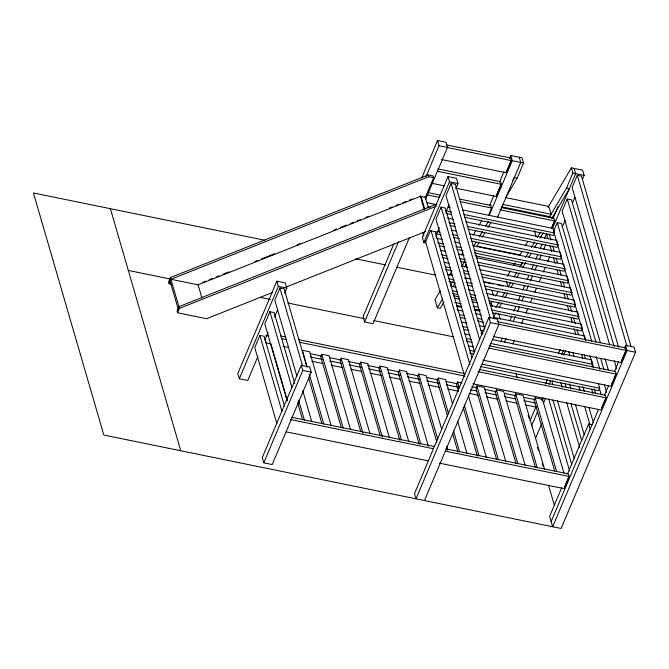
<?xml version="1.0" encoding="UTF-8"?>
<svg xmlns="http://www.w3.org/2000/svg" width="669" height="669" viewBox="0 0 669 669"><rect width="100%" height="100%" fill="white"/><g stroke="black" fill="none" stroke-linecap="round" stroke-linejoin="round"><path stroke-width="1" d="M433.646 177.703L428.72 176.691L170.938 279.274L198.116 284.827L420.408 196.368L425.342 197.372L433.646 177.703L433.144 175.972L428.219 174.96L170.436 277.543L168.588 281.917L169.09 283.648L171.105 284.066M170.762 278.672L169.943 280.612L178.255 309.22L179.083 307.28M169.09 283.648L170.118 281.223M178.079 308.618L177.059 311.052L177.561 312.783L206.579 318.712L272.45 292.504M177.561 312.783L179.409 308.409L170.436 277.543M284.751 292.905L286.784 288.088L285.27 282.887L276.815 281.164L237.804 373.528L239.31 378.729L247.764 380.46L257.925 356.401M239.31 378.729L278.329 286.365L276.815 281.164M284.459 406.183L264.138 336.273L259.907 335.412L254.772 347.562L276.841 423.46M294.761 383.479L274.148 312.574L269.916 311.712L264.782 323.863L287.143 400.764M306.803 366.771L284.158 288.874L279.926 288.013L274.8 300.164L296.86 376.062M264.832 340.044L268.085 332.351M274.591 316.955L277.844 309.262M301.267 365.257L262.248 457.629L263.762 462.831L272.216 464.554L311.236 372.19L309.722 366.988L301.267 365.257L302.781 370.459L263.762 462.831M350.531 429.515L329.081 355.732L321.756 354.236L320.727 356.669L341.307 427.458M369.932 433.479L348.482 359.696L341.157 358.199L340.128 360.633L360.708 431.421M393.824 243.968L363.075 316.755L364.588 321.956L373.043 323.687L409.453 237.487M421.738 177.879L437.518 140.532L445.972 142.254L447.486 147.456L425.635 199.178M364.588 321.956L398.573 241.509M426.086 176.382L439.031 145.733L437.518 140.532M389.333 437.442L367.883 363.66L360.558 362.163L359.529 364.597L380.109 435.385M455.94 188.323L457.972 183.523L456.459 178.322L448.004 176.599L422.331 237.361L423.845 242.571L425.258 242.855L430.393 230.705L436.029 231.85L435.293 233.59M423.845 242.571L449.518 181.801L448.004 176.599M482.148 334.634L445.328 208.009L441.105 207.147L435.971 219.298L474.522 351.902M494.475 318.912L455.346 184.31L451.115 183.448L445.98 195.599L484.824 329.207M408.734 441.406L387.284 367.624L379.959 366.127L378.93 368.56L399.803 440.344M435.678 236.299L439.324 227.661M445.813 212.307L449.05 204.63M428.419 446.365L406.685 371.588L399.36 370.091L398.331 372.524L419.195 444.308M489.516 205.818L493.931 195.373M499.542 182.085L503.958 171.64M509.569 158.344L510.773 155.492L522.046 157.8L523.559 163.002L517.196 178.046L505.513 197.832M441.732 429.389L426.078 375.552L418.761 374.055L417.732 376.488L436.857 442.293M496.641 194.813L500.37 185.974M506.65 171.113L510.756 161.396M437.852 168.889L500.629 181.709L501.382 184.31L496.247 196.469L455.748 188.19M446.85 144.981L510.639 158.009L511.392 160.61L506.257 172.769L441.456 159.523M510.773 155.492L512.287 160.694L489.181 215.393L488.93 214.523L491.498 208.444L490.494 204.973M452.436 403.449L445.479 379.515L438.153 378.018L437.133 380.452L447.561 416.344M462.137 382.919L457.554 381.982L456.534 384.416L458.558 391.39M488.939 317.399L414.496 493.622L416.009 498.823L490.452 322.6L488.939 317.399L497.393 319.121L498.907 324.323L424.464 500.554M522.397 262.766L521.368 265.2L475.082 255.742M505.731 461.225L484.281 387.443L476.955 385.946L475.927 388.38L496.507 459.168M505.53 197.606L548.797 206.445L551.064 214.247L550.035 216.681L501.742 206.813M500.939 341.8L502.553 337.97M509.837 320.727L511.86 315.944M513.884 311.152L515.908 306.369M518.333 300.615L520.357 295.832M522.782 290.078L524.805 285.295M527.239 279.55L528.853 275.72M531.688 269.013L533.711 264.222M535.735 259.43L537.759 254.646M540.184 248.901L542.208 244.11M544.633 238.365L546.657 233.573M553.129 218.253L557.988 206.754M548.973 217.793L566.509 188.123L572.865 173.07L571.351 167.869L582.615 170.177L584.129 175.378L582.515 179.208M551.515 227.928L554.124 221.748M551.607 228.438L554.768 220.962L554.007 218.362L501.106 207.557M504.476 342.219L506.09 338.38M513.374 321.145L515.398 316.353M517.421 311.57L519.445 306.778M521.87 301.033L523.894 296.242M526.319 290.497L528.343 285.705M530.366 280.921L532.39 276.13M534.815 270.385L536.839 265.593M539.264 259.848L541.288 255.056M543.721 249.311L545.737 244.519M552.619 228.238L575.683 173.647L574.169 168.446M553.706 231.106L557.26 222.693L561.483 223.555L596.012 342.327M614.15 346.575L571.493 199.855L567.27 198.994L562.136 211.145L600.436 342.888M631.118 346.826L581.503 176.156L577.28 175.295L572.146 187.445L618.566 347.136M462.455 209.932L553.28 228.48L554.593 232.996L553.564 235.421L464.779 217.283M512.922 343.941L514.545 340.111M521.419 323.829L523.442 319.038M525.876 313.293L527.9 308.501M530.325 302.756L532.348 297.973M534.774 292.219L536.387 288.389M539.222 281.691L541.246 276.899M543.27 272.107L545.294 267.324M547.719 261.571L549.742 256.787M562.286 227.092L565.113 220.394M572.396 203.15L574.83 197.405M525.132 465.189L503.682 391.407L496.356 389.91L495.328 392.343L515.908 463.132M465.925 221.865L556.75 240.422L558.063 244.929L557.034 247.363L468.25 229.224M469.395 233.807L560.221 252.364L561.534 256.871L560.505 259.304L471.72 241.166M472.866 245.749L563.691 264.305L565.004 268.813L563.975 271.246L474.17 252.899M544.533 469.153L523.083 395.371L515.757 393.874L514.729 396.307L535.309 467.096M476.345 257.69L567.161 276.247L568.474 280.754L567.446 283.179L478.67 265.041M479.815 269.624L570.64 288.18L571.945 292.688L570.916 295.121L482.14 276.983M563.934 473.117L542.484 399.334L535.158 397.838L534.13 400.271L554.71 471.06M483.286 281.565L574.111 300.122L575.415 304.629L574.395 307.063L485.61 288.924M530.057 420.692L536.153 406.267M545.503 384.131L547.535 379.323M558.506 353.341L560.137 349.494M541.639 399.87L542.425 397.996M531.571 425.894L537.667 411.468M542.141 400.882L543.362 397.996M549.048 384.524L550.671 380.678M561.651 354.695L563.683 349.887M486.756 293.507L577.581 312.063L578.886 316.571L577.865 319.004L489.081 300.866M543.337 403.474L545.319 398.799M552.954 380.703L552.168 382.576L552.745 384.575M563.758 355.139L565.731 350.464M535.551 438.212L541.647 423.778M490.226 305.449L581.052 324.005L582.365 328.512L581.336 330.938L492.551 312.799M591.747 366.763L592.776 364.329L591.463 359.822L492.476 339.601M598.404 383.697L599.717 388.212L598.688 390.637L480.309 366.453M561.826 487.475L549.634 516.343L552.653 526.746L627.096 350.514L625.582 345.313L634.036 347.044L635.55 352.245L561.107 528.468L103.829 435.051L33.45 192.973L264.765 240.23M567.513 474.003L588.645 423.97L592.408 424.74M564.502 486.99L568.608 477.273M445.889 448.84L568.491 473.886L569.244 476.487L564.118 488.638L439.466 463.174M551.147 521.544L598.479 409.487M604.55 395.12L608.589 385.536M614.66 371.17L618.708 361.594M624.369 348.189L625.582 345.313M601.439 408.333L605.545 398.607M611.826 383.747L615.555 374.908M621.459 360.934L625.565 351.208M479.272 369.455L605.428 395.228L606.181 397.829L601.046 409.98L472.858 383.797M489.282 345.756L615.438 371.529L616.191 374.13L611.065 386.281L482.867 360.089M497.259 321.638L625.448 347.83L626.209 350.431L621.075 362.581L493.898 336.599M440.286 290.798L434.992 299.762L437.342 307.84L440.16 308.417L443.873 302.129M449.292 275.561L451.943 271.079M461.476 254.939L463.073 252.255M473.134 235.22L475.784 230.738M478.962 225.353L481.613 220.87M437.342 307.84L442.652 298.851M450.622 285.362L452.746 281.766M461.777 266.488L464.437 261.989M473.468 246.702L476.127 242.211M479.313 236.818L482.5 231.415M485.694 226.022L488.345 221.531M512.789 180.17L514.386 177.469L517.196 178.046M452.913 286.842L455.037 283.246M464.595 267.056L466.193 264.364M476.821 246.384L478.945 242.78M482.132 237.386L484.791 232.896M487.977 227.502L491.163 222.108M490.82 304.136L492.409 301.451M495.587 296.074L498.238 291.592M507.244 276.347L510.422 270.97M513.6 265.593L515.197 262.9M519.964 254.83L522.079 251.243M525.257 245.866L527.908 241.384M548.036 207.315L571.351 167.869M495.838 307.707L499.024 302.313M502.218 296.911L504.869 292.42M510.715 282.527L508.055 287.026L506.358 281.172M513.901 277.133L516.56 272.634M519.746 267.24L522.405 262.75M525.591 257.356L528.251 252.857M531.437 247.463L534.623 242.069M537.282 237.57L540.468 232.176M493.346 317.273L495.997 312.774M499.191 307.38L501.842 302.881M505.028 297.488L507.687 292.997M510.873 287.603L513.533 283.104M516.719 277.71L519.378 273.211M522.564 267.817L525.75 262.424M528.945 257.03L531.069 253.434M534.79 247.137L536.914 243.541M540.1 238.147L543.287 232.753M551.791 218.37L569.319 188.7L566.509 188.123M202.791 282.293L205.701 281.131M209.389 279.667L212.29 278.513M216.162 276.966L219.064 275.812M222.928 274.273L225.829 273.119M226.089 273.019L228.999 271.857M254.847 261.579L257.749 260.417M261.612 258.878L264.514 257.724M264.916 257.565L267.826 256.411M268.386 256.185L271.288 255.031M271.714 254.864L274.625 253.702M296.952 244.821L299.863 243.658M333.839 230.144L336.75 228.982M340.63 227.435L343.548 226.281M343.824 226.164L346.726 225.01M350.598 223.471L353.5 222.317M357.363 220.778L360.265 219.624M365.876 217.392L368.786 216.238M389.283 208.076L392.185 206.922M395.964 205.416L398.958 204.229M402.763 202.715L405.723 201.536M409.553 200.014L412.497 198.844M178.907 306.67L436.681 204.095M179.409 308.409L436.221 206.211M286.014 287.101L425.501 231.599M439.031 145.733L447.486 147.456M512.287 160.694L523.559 163.002M572.865 173.07L584.129 175.378M447.603 147.581L511.392 160.61M437.593 171.281L501.382 184.31M449.518 181.801L457.972 183.523M431.446 183.231L444.609 185.915M502.762 204.38L551.064 214.247M427.851 192.588L440.06 195.08M459.386 199.028L490.929 205.475M427.591 194.98L439.801 197.472M460.147 201.628L491.682 208.076M499.827 209.74L554.768 220.962M426.738 202.632L436.941 204.714M448.171 207.014L450.212 207.423M428.051 207.139L430.092 207.557M445.395 210.685L451.525 211.939M463.768 214.44L554.593 232.996M446.415 213.528L451.516 214.573M447.561 218.119L453.682 219.365M448.866 222.626L454.995 223.872M467.238 226.373L558.063 244.929M449.886 225.47L454.987 226.515M451.031 230.052L456.133 231.098M437.033 231.441L440.093 232.059M452.344 234.56L457.445 235.605M470.708 238.315L561.534 256.871M436.004 233.866L441.105 234.911M453.356 237.411L459.478 238.666M476.855 246.125L520.122 254.964M436.129 238.239L442.251 239.494M454.502 241.994L459.603 243.039M437.442 242.747L443.564 244.001M455.815 246.501L460.916 247.547M474.179 250.256L565.004 268.813M439.474 245.807L444.576 246.853M456.827 249.353L462.948 250.599M440.62 250.39L445.73 251.435M458.993 254.145L464.094 255.182M441.933 254.897L447.034 255.943M459.285 258.443L465.407 259.697M477.649 262.198L568.474 280.754M442.945 257.749L448.054 258.786M460.297 261.295L466.418 262.541M444.091 262.332L449.2 263.369M461.443 265.877L467.564 267.123M445.403 266.839L450.505 267.884M463.776 270.594L468.877 271.631M481.12 274.139L571.945 292.688M445.395 269.482L451.525 270.728M463.768 273.228L468.869 274.273M447.569 274.273L452.67 275.31M464.913 277.811L471.035 279.065M464.788 278.187L466.803 278.597M484.916 282.301L492.961 283.94M497.995 284.969L503.029 285.998M355.766 258.819L385.419 264.882M396.667 267.182L435.519 275.118M448.874 278.781L453.975 279.818M466.226 282.326L472.347 283.572M484.59 286.073L575.415 304.629M448.874 281.415L454.995 282.669M467.238 285.17L472.339 286.215M451.04 286.207L456.141 287.252M468.384 289.752L473.485 290.798M452.344 290.714L457.454 291.759M469.697 294.26L475.818 295.514M488.061 298.014L578.886 316.571M452.344 293.357L457.445 294.402M470.708 297.111L475.81 298.157M453.214 295.673L459.252 296.902M471.327 299.369L476.361 300.398M489.44 303.074L491.456 303.483L492.309 306.41M454.51 298.148L459.611 299.194M471.854 301.694L476.955 302.739M454.795 302.447L460.924 303.701M473.167 306.201L478.268 307.247M491.539 309.956L582.365 328.512M456.835 305.507L461.936 306.544M474.179 309.053L480.3 310.299M456.475 306.318L461.501 307.339M474.58 310.015L479.614 311.043M456.96 309.881L463.082 311.135M475.325 313.636L481.454 314.882M493.697 317.39L584.522 335.938L585.835 340.446M459.294 314.597L464.395 315.643M477.658 318.352L481.739 319.188M490.452 322.6L626.209 350.431M627.096 350.514L635.55 352.245M460.305 317.449L465.407 318.486M477.649 320.986L483.779 322.241M461.451 322.032L466.552 323.068M479.815 325.778L484.925 326.823M278.329 286.365L286.784 288.088M462.764 326.539L467.865 327.576M481.128 330.294L484.189 330.912M463.776 329.382L468.877 330.427M481.12 332.928L483.16 333.346M464.922 333.965L470.023 335.01M466.234 338.481L471.336 339.518M490.72 343.481L592.776 364.329M128.323 270.427L170.244 278.998M260.224 297.379L270.443 299.461M287.829 303.015L364.513 318.687M373.712 320.56L453.465 336.858M466.226 341.115L472.347 342.369M489.014 348.148L616.191 374.13M468.392 345.906L473.493 346.952M469.705 350.414L474.806 351.459M469.697 353.056L473.777 353.893M482.357 364.229L599.717 388.212M477.992 371.638L606.181 397.829M280.436 335.938L285.546 336.975M298.826 339.693L464.345 373.511M265.869 335.403L268.938 336.03M281.197 338.539L286.307 339.576M299.587 342.294L465.106 376.112M265.384 342.72L270.878 343.849L287.402 400.672M282.954 346.316L288.448 347.437M310.299 353.725L321.538 356.017M329.708 357.689L340.947 359.989M348.097 361.444L360.357 363.953M367.515 365.416L379.775 367.917M386.925 369.38L399.184 371.88M406.334 373.344L418.602 375.853M426.772 377.517L438.011 379.816M446.181 381.489L457.42 383.78M471.729 386.707L476.838 387.744M485.008 389.417L496.247 391.716M504.426 393.38L515.665 395.68M523.835 397.353L535.075 399.644M310.282 356.978L322.542 359.487M329.692 360.951L341.959 363.451M349.109 364.914L361.369 367.415M368.519 368.878L380.778 371.387M387.936 372.842L400.196 375.351M407.346 376.814L419.605 379.315M426.755 380.778L439.023 383.287M446.173 384.742L458.432 387.251M470.692 389.751L476.821 391.005M485 392.678L496.239 394.969M504.409 396.642L515.648 398.941M523.819 400.606L535.058 402.905M311.804 361.252L323.043 363.551M331.222 365.224L342.461 367.515M350.631 369.188L361.87 371.479M370.049 373.151L381.288 375.451M389.458 377.115L400.698 379.415M408.868 381.087L420.107 383.379M428.285 385.051L439.525 387.343M447.695 389.015L457.914 391.106M469.153 393.397L478.352 395.279M486.522 396.951L497.761 399.242M505.931 400.915L517.17 403.206M525.349 404.879L536.588 407.178M302.781 370.459L311.236 372.19M291.609 417.322L434.649 446.541M290.321 419.505L433.361 448.723M445.621 451.232L569.244 476.487M286.207 431.865L428.227 460.882M577.28 175.295L626.895 345.965M567.27 198.994L609.626 344.711M614.276 360.683L616.592 368.661M605.077 358.86L608.272 369.84M600.653 358.291L603.848 369.271M557.26 222.693L591.781 341.466M596.138 356.435L599.909 369.405M604.258 384.382L606.582 392.36M553.664 231.206L563.816 266.137M564.402 268.127L574.554 303.065M575.131 305.056L585.291 339.986M589.933 355.958L593.411 367.933M599.215 387.895L601.247 394.886M549.19 234.041L550.93 240.029M552.669 246.016L554.124 251.009M556.148 258L557.603 262.984M559.635 269.975L561.082 274.967M563.114 281.95L564.569 286.942M566.601 293.925L568.048 298.918M570.08 305.9L571.819 311.888M573.559 317.884L575.298 323.871M577.046 329.859L578.493 334.843M584.296 354.804L585.459 358.801M594.164 388.739L595.611 393.732M546.489 233.698L547.936 238.691M549.968 245.674L551.708 251.661M553.455 257.649L555.195 263.636M556.934 269.624L558.381 274.616M560.413 281.607L561.868 286.591M563.9 293.582L565.347 298.575M567.379 305.557L568.826 310.55M570.858 317.532L572.313 322.525M574.052 328.512L575.792 334.5M581.595 354.461L582.758 358.45M591.747 389.391L592.91 393.389M519.228 157.223L520.741 162.425L497.636 217.116L497.385 216.246M572.99 352.58L574.153 356.577M582.858 386.531L584.313 391.524M588.963 407.505L593.311 422.49M534.464 230.705L536.162 236.558M568.767 351.718L569.921 355.707M578.928 386.674L580.09 390.663M584.731 406.643L589.958 424.623M588.645 423.97L590.158 429.172M569.436 383.847L570.891 388.84M575.532 404.812L584.246 434.775M565.012 383.27L566.175 387.267M570.816 403.24L581.562 440.194M560.781 382.409L562.236 387.401M566.593 402.378L579.655 447.318M557.394 400.555L574.236 458.474M552.97 399.978L571.836 464.896M548.739 399.117L569.645 471.018M535.158 397.838L556.608 471.62M491.891 290.379L493.337 295.355M498.547 313.284L500.287 319.255M515.966 373.185L517.129 377.191M528.192 415.257L529.07 418.267M537.516 447.318L538.386 450.329M542.174 463.349L543.052 466.352M548.58 485.393L554.409 505.43M515.757 393.874L537.207 467.656M451.115 183.448L490.252 318.043M496.356 389.91L517.806 463.692M441.105 207.147L479.656 339.752M428.219 174.96L428.72 176.691M425.124 196.636L428.319 207.616M435.285 231.574L471.837 357.33M476.955 385.946L498.405 459.728M421.186 196.778L424.673 208.753M431.053 230.705L469.939 364.446M420.232 195.758L424.246 209.573M423.017 232.879L423.887 235.873M425.342 240.865L464.512 375.602M468.359 395.446L486.33 457.262M457.554 381.982L459.294 387.961M464.227 404.912L479.004 455.765M463.199 407.346L477.398 456.199M457.655 421.395L466.929 453.298M438.153 378.018L448.59 413.91M453.515 430.861L459.603 451.801M452.495 433.295L457.997 452.236M446.658 446.34L447.82 450.329M418.761 374.055L437.886 439.859M399.36 370.091L420.809 443.873M379.959 366.127L401.408 439.909M360.558 362.163L382.292 436.941M341.157 358.199L362.891 432.977M321.756 354.236L343.205 428.018M331.13 425.551L309.68 351.769L302.355 350.272L307.28 367.222M309.312 374.205L323.804 424.054M308.576 377.634L321.906 423.494M279.926 288.013L302.58 365.91M302.748 390.679L311.729 421.587M298.608 400.154L304.403 420.09M297.58 402.579L302.505 419.53M269.916 311.712L291.985 387.61M259.907 335.412L281.975 411.31M197.94 284.225L201.954 298.031M110.377 208.686L180.747 450.764"/></g></svg>
